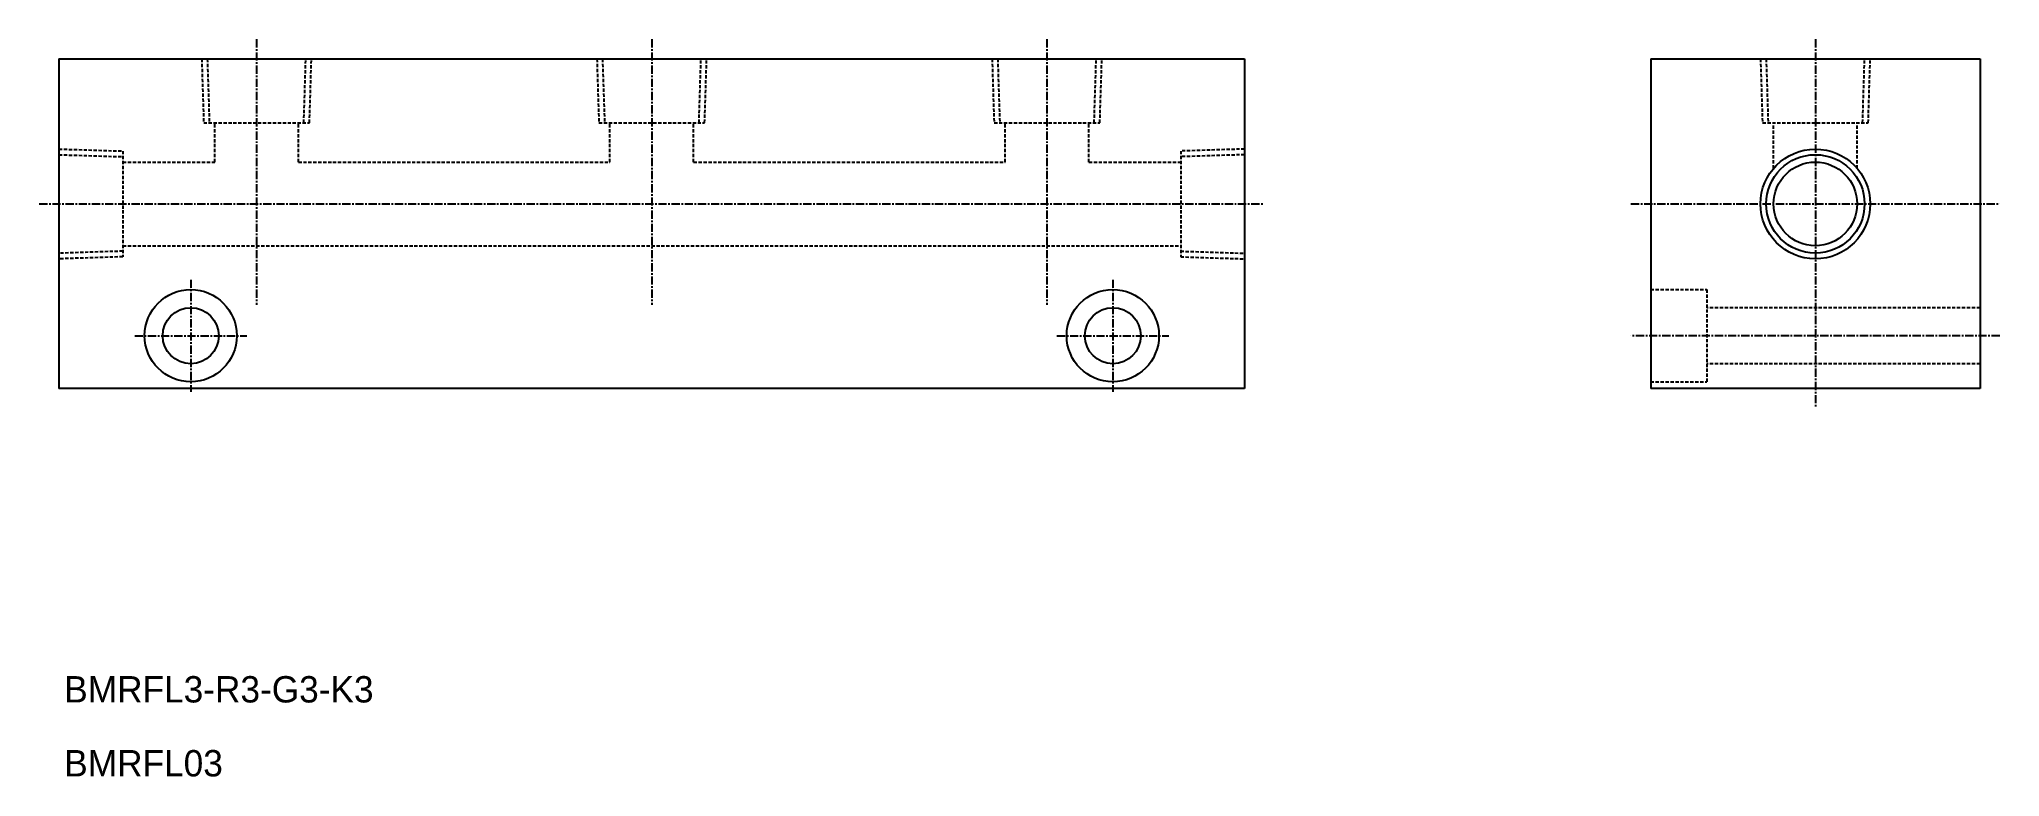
# Model space of a CAD drawing. Extents: x 232 to 529, y 259 to 371.
import ezdxf

# ---------------------------------------------------------------- set-up
doc = ezdxf.new("R2010")
doc.units = 0
doc.linetypes.add('CENTER', pattern=[2, 1.25, -0.25, 0.25, -0.25])
doc.linetypes.add('DASHED', pattern=[0.75, 0.5, -0.25])
doc.layers.get('0').update_dxf_attribs({"linetype": 'CONTINUOUS'})
doc.layers.add('CENTER', color=1, linetype='CENTER')

msp = doc.modelspace()

# ---------------------------------------------------------------- linework, layer by layer
at = {"color": 7, "linetype": 'CONTINUOUS'}
for p, q in [((234.68, 368.36), (414.68, 368.36)), ((234.68, 368.36), (234.68, 318.36)), ((414.68, 368.36), (414.68, 318.36)), ((476.34, 368.36), (526.34, 368.36)), ((476.34, 368.36), (476.34, 318.36)), ((526.34, 368.36), (526.34, 318.36)), ((414.68, 318.36), (234.68, 318.36)), ((526.34, 318.36), (476.34, 318.36))]:
    msp.add_line(p, q, dxfattribs=at)
at = {"color": 3, "linetype": 'DASHED'}
for p, q in [((256.35, 368.36), (256.65, 358.66)), ((257.2, 368.36), (257.51, 358.66)), ((271.85, 358.66), (272.15, 368.36)), ((272.71, 358.66), (273.01, 368.36)), ((316.35, 368.36), (316.65, 358.66)), ((317.2, 368.36), (317.51, 358.66)), ((331.85, 358.66), (332.15, 368.36)), ((332.71, 358.66), (333.01, 368.36)), ((376.35, 368.36), (376.65, 358.66)), ((377.2, 368.36), (377.51, 358.66)), ((391.85, 358.66), (392.15, 368.36)), ((392.71, 358.66), (393.01, 368.36)), ((493.01, 368.36), (493.31, 358.66)), ((493.87, 368.36), (494.17, 358.66)), ((508.51, 358.66), (508.82, 368.36)), ((509.37, 358.66), (509.67, 368.36)), ((256.65, 358.66), (272.71, 358.66)), ((258.33, 352.71), (258.33, 358.66)), ((271.03, 352.71), (271.03, 358.66)), ((316.65, 358.66), (332.71, 358.66)), ((318.33, 352.71), (318.33, 358.66)), ((331.03, 352.71), (331.03, 358.66)), ((376.65, 358.66), (392.71, 358.66)), ((378.33, 352.71), (378.33, 358.66)), ((391.03, 352.71), (391.03, 358.66)), ((493.31, 358.66), (509.37, 358.66)), ((494.99, 351.75), (494.99, 358.66)), ((507.69, 351.75), (507.69, 358.66)), ((234.68, 354.69), (244.38, 354.39)), ((244.38, 354.39), (244.38, 338.33)), ((414.68, 354.69), (404.98, 354.39)), ((404.98, 354.39), (404.98, 338.33)), ((234.68, 353.83), (244.38, 353.53)), ((244.38, 352.71), (258.33, 352.71)), ((271.03, 352.71), (318.33, 352.71)), ((331.03, 352.71), (378.33, 352.71)), ((391.03, 352.71), (404.98, 352.71)), ((414.68, 353.83), (404.98, 353.53)), ((244.38, 340.01), (404.98, 340.01)), ((244.38, 339.19), (234.68, 338.88)), ((244.38, 338.33), (234.68, 338.03)), ((404.98, 339.19), (414.68, 338.88)), ((404.98, 338.33), (414.68, 338.03)), ((476.34, 333.36), (484.84, 333.36)), ((484.84, 333.36), (484.84, 319.36)), ((526.34, 330.61), (484.84, 330.61)), ((526.34, 322.11), (484.84, 322.11)), ((476.34, 319.36), (484.84, 319.36))]:
    msp.add_line(p, q, dxfattribs=at)
at = {"color": 3, "linetype": 'CONTINUOUS'}
msp.add_circle((501.34, 346.36), 8.33, dxfattribs=at)
at = {"color": 7, "linetype": 'CONTINUOUS'}
for centre, radius in [((501.34, 346.36), 7.47), ((501.34, 346.36), 6.35), ((254.68, 326.36), 7), ((254.68, 326.36), 4.25), ((394.68, 326.36), 7), ((394.68, 326.36), 4.25)]:
    msp.add_circle(centre, radius, dxfattribs=at)
at = {"layer": 'CENTER'}
for p, q in [((264.68, 371.36), (264.68, 331.04)), ((324.68, 371.36), (324.68, 331.04)), ((384.68, 371.36), (384.68, 331.04)), ((501.34, 371.36), (501.34, 315.36)), ((231.68, 346.36), (417.68, 346.36)), ((473.34, 346.36), (529.34, 346.36)), ((254.68, 334.86), (254.68, 317.86)), ((394.68, 334.86), (394.68, 317.86)), ((246.18, 326.36), (263.18, 326.36)), ((386.18, 326.36), (403.18, 326.36)), ((529.34, 326.36), (473.34, 326.36))]:
    msp.add_line(p, q, dxfattribs=at)

# ---------------------------------------------------------------- texts
at = {"color": 7, "linetype": 'CONTINUOUS'}
for s, p in [('BMRFL3-R3-G3-K3', (235.48, 270.69)), ('BMRFL03', (235.48, 259.47))]:
    msp.add_text(s, height=4, dxfattribs=at).set_placement(p)

doc.saveas('drawing.dxf')
